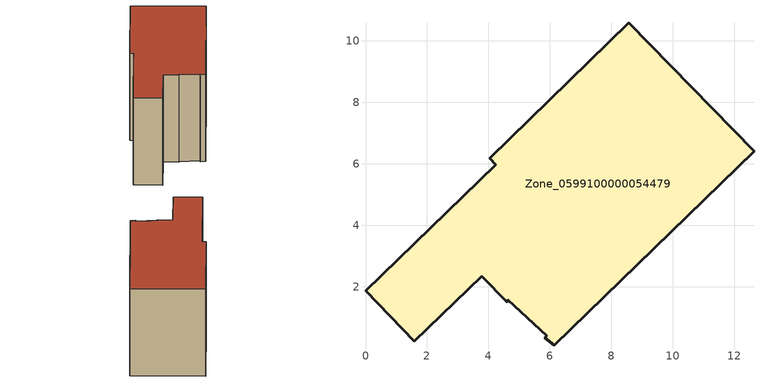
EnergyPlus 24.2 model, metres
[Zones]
Zone_0599100000054479
 floor ground (C_G): 4.62,1.56 4.61,1.49 3.78,2.34 1.59,0.21 0,1.86 4.24,5.97 4.04,6.17 8.57,10.58 12.64,6.4 6.14,0.09 5.83,0.34 5.89,0.39 z0
 wall outside (C_F): 12.64,6.4 8.57,10.58 4.04,6.17 4.24,5.97 0,1.86 1.59,0.21 3.78,2.34 4.61,1.49 4.62,1.56 5.89,0.39 5.83,0.34 6.14,0.09 12.64,6.4 z0:8.16
 roof outside (C_R): 4.24,5.97 0,1.86 1.59,0.21 3.78,2.34 4.61,1.49 4.62,1.56 5.89,0.39 5.83,0.34 6.14,0.09 12.64,6.4 8.57,10.58 4.04,6.17 z8.16
[BUILDING]
Pand.0599100000054479: North Axis=0; Terrain=City; Loads Convergence Tolerance Value=0.04; Temperature Convergence Tolerance Value=0.4; Solar Distribution=FullExterior; Maximum Number of Warmup Days=25; Minimum Number of Warmup Days=1
[Site:Location]
Rotterdam.The.Hague.AP_ZH_NLD Design_Conditions: Latitude=51.96; Longitude=4.45; Time Zone=1; Elevation=-4.5
[SITE:GROUNDTEMPERATURE:BUILDINGSURFACE]
18, 18, 18, 18, 18, 18, 18, 18, 18, 18, 18, 18
[MATERIAL] Thermal Absorptance=0.9; Solar Absorptance=0.7; Visible Absorptance=0.7
Name | Roughness | Thickness | Conductivity | Density | Specific Heat
G.TC.1975-1991 | MediumSmooth | 0.15 | 0.288461 | 540 | 1210
F.TC.1975-1991 | Rough | 0.3 | 0.230769 | 1920 | 840
R.TC.1975-1991 | MediumRough | 0.2 | 0.153846 | 1500 | 1000
[CONSTRUCTION]
C_G: G.TC.1975-1991
C_F: F.TC.1975-1991
C_R: R.TC.1975-1991
[ZONE]
Zone_0599100000054479: Type=1; Multiplier=1; Ceiling Height=Autocalculate; Volume=Autocalculate; Floor Area=autocalculate; Part of Total Floor Area=Yes
[ZONEINFILTRATION:DESIGNFLOWRATE]
Infil_Zone_0599100000054479: Zone or ZoneList or Space or SpaceList=Zone_0599100000054479; Schedule=AlwaysOn; Design Flow Rate Calculation Method=Flow/Area; Flow Rate per Floor Area=0.003; Constant Term Coefficient=1; Temperature Term Coefficient=0; Velocity Term Coefficient=0; Velocity Squared Term Coefficient=0
[HVACTEMPLATE:ZONE:IDEALLOADSAIRSYSTEM]
Zone_0599100000054479: Maximum Heating Supply Air Temperature=50; Minimum Cooling Supply Air Temperature=13; Maximum Heating Supply Air Humidity Ratio=0.0156; Minimum Cooling Supply Air Humidity Ratio=0.0077; Heating Limit=NoLimit; Cooling Limit=NoLimit; Dehumidification Control Type=ConstantSensibleHeatRatio; Cooling Sensible Heat Ratio=0.7; Dehumidification Setpoint=60; Humidification Control Type=None; Humidification Setpoint=30; Outdoor Air Method=None; Outdoor Air Flow Rate per Person=0.00944; Outdoor Air Flow Rate per Zone Floor Area=0; Outdoor Air Flow Rate per Zone=0; Demand Controlled Ventilation Type=None; Outdoor Air Economizer Type=NoEconomizer; Heat Recovery Type=None; Sensible Heat Recovery Effectiveness=0.7; Latent Heat Recovery Effectiveness=0.65
[ZONECONTROL:THERMOSTAT]
ThermostatControl_Zone_0599100000054479: Zone or ZoneList=Zone_0599100000054479; Control Type Schedule=DualSetpointControlType; Control 1=Thermostat_Zone_0599100000054479; Temperature Difference Between Cutout And Setpoint=0
[THERMOSTATSETPOINT:DUALSETPOINT]
Thermostat_Zone_0599100000054479: Heating Setpoint Temperature Schedule=HeatingSetpoint_Zone_0599100000054479; Cooling Setpoint Temperature Schedule=CoolingSetpoint_Zone_0599100000054479
[SCHEDULE:COMPACT]
HeatingSetpoint_Zone_0599100000054479: Through: 12/31, For: AllDays, Until: 24:00, 21
CoolingSetpoint_Zone_0599100000054479: Through: 12/31, For: AllDays, Until: 24:00, 24
DualSetpointControlType: Through: 12/31, For: AllDays, Until: 24:00, 4
AlwaysOn: Through: 12/31, For: AllDays, Until: 24:00, 1
